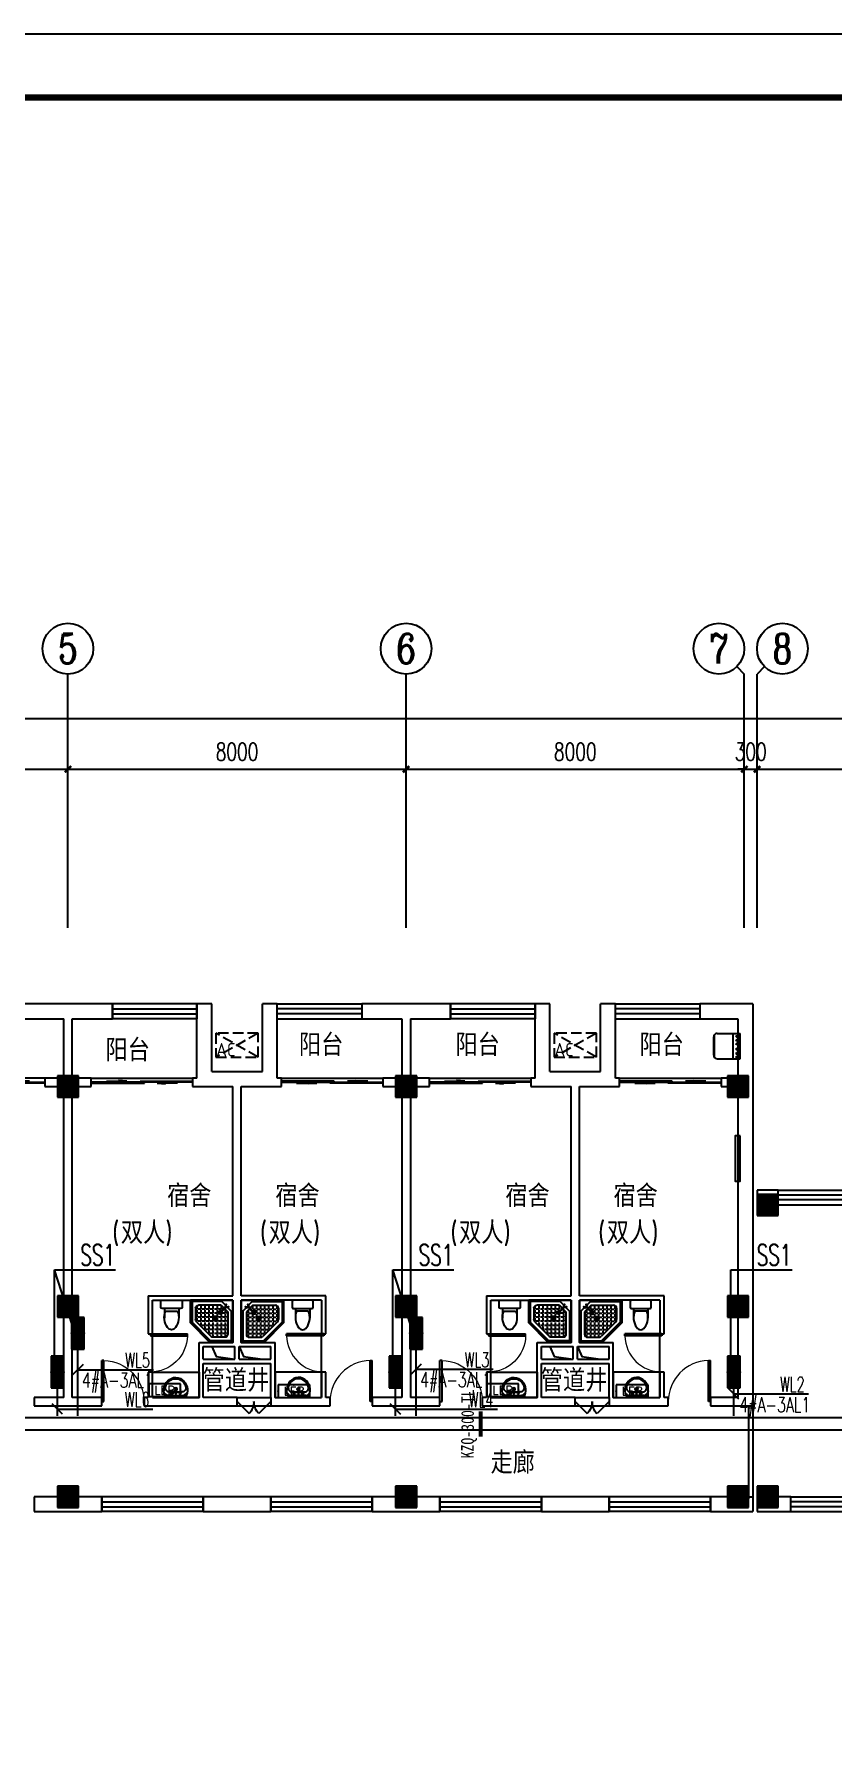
# Model space of a CAD drawing. Extents: x 1725663 to 4653551, y -550461 to 248782.
# Drawn here: x 2091750 to 2110644, y -325020 to -284628 of the extents above; entities that cross this region are included whole.
import ezdxf
from ezdxf.enums import TextEntityAlignment as Align

# ---------------------------------------------------------------- set-up
doc = ezdxf.new("R2010")
doc.units = 0
doc.header["$LTSCALE"] = 1000
doc.linetypes.add('DASH', pattern=[0.35, 0.25, -0.1])
for name, color, linetype in [('0-底图', 7, 'Continuous'), ('A-Fixt', 81, 'Continuous'), ('AXIS', 3, 'Continuous'), ('AXIS_TEXT', 7, 'Continuous'), ('BTTK', 7, 'Continuous'), ('CABLETRAY', 4, 'Continuous'), ('CLAYER', 7, 'Continuous'), ('COLUMN', 255, 'Continuous'), ('DIM-照明', 3, 'Continuous'), ('DIM-箱柜', 7, 'Continuous'), ('DOOR_FIRE', 4, 'Continuous'), ('EQUIP-箱柜', 3, 'Continuous'), ('fur', 253, 'Continuous'), ('PUB_HATCH', 8, 'Continuous'), ('PUB_TEXT', 7, 'Continuous'), ('PUB_TITLE', 4, 'Continuous'), ('TEL_TEXT', 7, 'Continuous'), ('WALL', 2, 'Continuous'), ('WINDOW', 4, 'Continuous'), ('WIRE-照明', 6, 'Continuous'), ('抗震支吊架', 2, 'Continuous'), ('洁具', 213, 'Continuous'), ('空调外机', 211, 'Continuous'), ('配景', 3, 'Continuous')]:
    doc.layers.add(name, color=color, linetype=linetype)
doc.styles.add('_TCH_AXIS', font='COMPLEX', dxfattribs={"bigfont": 'GBCBIG'})
doc.styles.add('_TEL_DIM', font='SIMPLEX', dxfattribs={"width": 0.8, "height": 3.5, "bigfont": 'HZTXT'})
doc.styles.add('A_DIM_T3', font='SIMPLEX', dxfattribs={"width": 0.7, "bigfont": 'HZ'})
doc.styles.add('COMPLEX', font='COMPLEX')
doc.styles.add('HZ(TK)', font='geniso.shx', dxfattribs={"width": 0.9, "bigfont": 'hztxt.shx'})
doc.styles.add('kzcad', font='', dxfattribs={"width": 0.8})
doc.styles.get("Standard").update_dxf_attribs({"font": 'geniso.shx', "bigfont": 'hztxt.shx'})
doc.styles.get('kzcad').set_extended_font_data('SimSun')
doc.dimstyles.new('_TCH_ARCH&&150', dxfattribs={"dimtxt": 420, "dimasz": 150, "dimexe": 375, "dimexo": 450, "dimgap": 202.5, "dimtad": 1, "dimdec": 0, "dimzin": 0, "dimdsep": 46, "dimtxsty": 'A_DIM_T3', "dimblk": 'ARCHTICK', "dimcen": 0.09, "dimclrt": 7, "dimazin": 2, "dimtfac": 1, "dimtdec": 0, "dimtix": 1, "dimtmove": 2, "dimatfit": 3, "dimfxl": 150, "dimtolj": 1, "dimtzin": 0, "dimarcsym": 0})

# ---------------------------------------------------------------- blocks, each defined once
blk = doc.blocks.new('vhtemplate_2020年新竖式图框_A0')
at = {"layer": 'PUB_TITLE', "color": 7}
blk.add_lwpolyline([(0, 0), (1189, 0), (1189, 841), (0, 841)], close=True, dxfattribs=at)
at = {"layer": 'PUB_TITLE', "const_width": 1}
blk.add_lwpolyline([(25, 10), (1179, 10), (1179, 831), (25, 831)], close=True, dxfattribs=at)
at = {"layer": 'BTTK', "color": 4, "style": 'HZ(TK)', "width": 0.9}
for tag, p in [('合作单位', (1144, 743.5)), ('建设单位', (1144, 209.5)), ('工程名称', (1144, 176.5)), ('子项名称', (1154, 160)), ('图纸名称', (1144, 141))]:
    blk.add_attdef(tag, text='', height=3.5, dxfattribs=at).set_placement(p, align=Align.MIDDLE_CENTER)
for tag, p in [('注册证书号', (1156.5, 309.01)), ('注册印章号', (1156.5, 301.01)), ('设计号', (1154, 193)), ('图别', (1137.75, 34)), ('图号', (1170.25, 34)), ('版本号', (1137.75, 26)), ('日期', (1170.25, 26))]:
    blk.add_attdef(tag, text='', height=3.5, dxfattribs=at).set_placement(p, align=Align.MIDDLE)
blk = doc.blocks.new('*X490')
at = {"color": 0}
for p, q in [((-250, 33), (-83, 200)), ((-250, 68), (-118, 200)), ((-250, 104), (-154, 200)), ((-250, 139), (-189, 200)), ((-250, 174), (-224, 200)), ((-247, 0), (-47, 200)), ((-212, 0), (-12, 200)), ((-177, 0), (23, 200)), ((-141, 0), (59, 200)), ((-106, 0), (94, 200)), ((-71, 0), (129, 200)), ((-35, 0), (165, 200)), ((0, 0), (200, 200)), ((35, 0), (235, 200)), ((71, 0), (250, 179)), ((106, 0), (250, 144)), ((141, 0), (250, 109)), ((177, 0), (250, 73)), ((212, 0), (250, 38)), ((247, 0), (250, 3))]:
    blk.add_line(p, q, dxfattribs=at)
blk = doc.blocks.new('$equip$00002943')
for p, q in [((-0.75, 0.6), (-0.75, 0)), ((0.75, 0.6), (-0.75, 0.6)), ((-0.75, 0), (0.75, 0)), ((0.75, 0), (0.75, 0.6))]:
    blk.add_line(p, q)
for points, const_width in [([(-0.75, 0.3), (0.75, 0.3)], 0.6), ([(-0.75, 0.6), (-0.75, 0), (0.75, 0), (0.75, 0.6), (-0.75, 0.6), (-0.75, 0)], 0.02)]:
    blk.add_lwpolyline(points, dxfattribs=dict(const_width=const_width))
for p in [(-0.75, 0.3), (0, 0.6), (0, 0), (0.75, 0.3)]:
    blk.add_point(p)
at = {"xscale": 0.00300000000061118, "yscale": 0.00300000000061118, "zscale": 0.00300000000061118}
blk.add_blockref('*X490', (0, 0), dxfattribs=at)
at = {"color": 7, "style": '_TEL_DIM', "flags": 1}
for tag in ['A', 'REMARK']:
    blk.add_attdef(tag, text='', height=0.00002, dxfattribs=at).set_placement((0, 0), align=Align.MIDDLE_CENTER)
blk = doc.blocks.new('$equip$00002908')
for p, q in [((0.75, 0.6), (-0.75, 0.6)), ((-0.75, 0.6), (-0.75, 0)), ((-0.75, 0), (0.75, 0)), ((0.75, 0), (0.75, 0.6))]:
    blk.add_line(p, q)
at = {"const_width": 0.04}
blk.add_lwpolyline([(-0.75, 0.6), (-0.75, 0), (0.75, 0), (0.75, 0.6), (-0.75, 0.6), (-0.75, 0)], dxfattribs=at)
for p in [(-0.75, 0.3), (0, 0.6), (0, 0), (0.75, 0.3)]:
    blk.add_point(p)
at = {"color": 7, "style": '_TEL_DIM'}
blk.add_attdef('$TEXT$', text='', height=0.4, dxfattribs=at).set_placement((0, 0.3), align=Align.MIDDLE_CENTER)
at = {"color": 7, "style": '_TEL_DIM', "flags": 1}
for tag in ['A', 'REMARK']:
    blk.add_attdef(tag, text='', height=0.00002, dxfattribs=at).set_placement((0, 0), align=Align.MIDDLE_CENTER)
blk = doc.blocks.new('1F平面-CAD导入_dwg_Drawing4_t3_dwg_$plan$00001613-474159-1F-927810-1F')
at = {"layer": '洁具'}
for p, q in [((-200, 170), (-430, 170)), ((-260, -140), (-260, 140)), ((-30, 250), (-170, 250)), ((-200, -170), (-200, -220)), ((-170, -250), (-30, -250))]:
    blk.add_line(p, q, dxfattribs=at)
for points in [[(-200, 220), (-200, 170), (-200, -170), (-430, -170)], [(0, -220), (0, 220)]]:
    blk.add_lwpolyline(points, dxfattribs=at)
for centre, radius, start, end in [((-590, 0), 110, 123.4509, 236.5491), ((-413, -227), 398, 67.4505, 126.6381), ((-170, 220), 30, 90, 180), ((-30, 220), 30, 0, 90), ((-413, 227), 398, 233.3619, 292.5495), ((-170, -220), 30, 180, 270), ((-30, -220), 30, 270, 0)]:
    blk.add_arc(centre, radius, start, end, dxfattribs=at)
blk = doc.blocks.new('$lvtry$00000169')
at = {"color": 0}
for p, q in [((259, -36), (259, 0)), ((36, -259), (0, -259)), ((24, -259), (24, -976)), ((259, -36), (36, -259)), ((36, -259), (36, -964)), ((276, -120), (120, -276)), ((120, -276), (120, -808)), ((120, -309), (147, -309)), ((144, -151), (291, -298)), ((151, -144), (298, -291)), ((173, -309), (173, -239)), ((173, -309), (243, -309)), ((173, -405), (173, -335)), ((183, -213), (205, -213)), ((220, -213), (243, -213)), ((259, -24), (976, -24)), ((259, -36), (964, -36)), ((270, -213), (270, -143)), ((270, -213), (340, -213)), ((270, -263), (270, -239)), ((270, -405), (270, -335)), ((276, -120), (808, -120)), ((334, -309), (340, -309)), ((366, -213), (366, -143)), ((366, -213), (436, -213)), ((366, -309), (366, -239)), ((366, -309), (436, -309)), ((366, -405), (366, -335)), ((462, -213), (462, -143)), ((462, -213), (532, -213)), ((462, -309), (462, -239)), ((462, -309), (532, -309)), ((462, -405), (462, -335)), ((558, -213), (558, -143)), ((558, -213), (628, -213)), ((558, -309), (558, -239)), ((558, -309), (628, -309)), ((558, -405), (558, -335)), ((655, -213), (655, -143)), ((655, -213), (725, -213)), ((655, -309), (655, -239)), ((655, -309), (725, -309)), ((655, -405), (655, -335)), ((751, -213), (751, -143)), ((751, -213), (821, -213)), ((751, -309), (751, -239)), ((751, -309), (821, -309)), ((751, -405), (751, -335)), ((847, -213), (847, -143)), ((847, -213), (880, -213)), ((847, -309), (847, -239)), ((847, -309), (880, -309)), ((847, -405), (847, -335)), ((880, -192), (880, -460)), ((964, -36), (976, -24)), ((964, -36), (964, -525)), ((976, -24), (976, -530)), ((120, -405), (147, -405)), ((120, -501), (147, -501)), ((120, -598), (147, -598)), ((120, -694), (147, -694)), ((120, -790), (147, -790)), ((173, -405), (243, -405)), ((173, -501), (173, -431)), ((173, -501), (243, -501)), ((173, -598), (173, -528)), ((173, -598), (243, -598)), ((173, -694), (173, -624)), ((173, -694), (243, -694)), ((173, -790), (173, -720)), ((173, -790), (243, -790)), ((270, -405), (340, -405)), ((270, -501), (270, -431)), ((270, -501), (340, -501)), ((270, -598), (270, -528)), ((270, -598), (340, -598)), ((270, -694), (270, -624)), ((270, -694), (340, -694)), ((270, -790), (270, -720)), ((270, -790), (340, -790)), ((366, -405), (379, -405)), ((366, -501), (366, -431)), ((366, -501), (436, -501)), ((366, -598), (366, -528)), ((366, -598), (436, -598)), ((366, -694), (366, -624)), ((366, -694), (436, -694)), ((366, -790), (366, -720)), ((366, -790), (436, -790)), ((462, -405), (532, -405)), ((462, -501), (462, -431)), ((462, -501), (532, -501)), ((462, -598), (462, -528)), ((462, -598), (532, -598)), ((462, -694), (462, -624)), ((462, -694), (532, -694)), ((462, -790), (462, -720)), ((462, -790), (532, -790)), ((859, -511), (511, -859)), ((964, -525), (525, -964)), ((976, -530), (530, -976)), ((558, -405), (628, -405)), ((558, -501), (558, -431)), ((558, -501), (628, -501)), ((558, -598), (558, -528)), ((558, -598), (628, -598)), ((558, -694), (558, -624)), ((558, -694), (628, -694)), ((558, -790), (558, -720)), ((558, -790), (580, -790)), ((655, -405), (725, -405)), ((655, -501), (655, -431)), ((655, -501), (725, -501)), ((655, -598), (655, -528)), ((655, -598), (725, -598)), ((655, -694), (655, -624)), ((655, -694), (676, -694)), ((751, -405), (821, -405)), ((751, -501), (751, -431)), ((751, -501), (821, -501)), ((751, -598), (751, -528)), ((751, -598), (773, -598)), ((847, -405), (880, -405)), ((847, -501), (847, -431)), ((847, -501), (867, -501)), ((964, -525), (976, -530)), ((36, -964), (24, -976)), ((24, -976), (530, -976)), ((36, -964), (525, -964)), ((173, -878), (173, -816)), ((192, -880), (460, -880)), ((270, -880), (270, -816)), ((366, -880), (366, -816)), ((462, -880), (462, -816)), ((525, -964), (530, -976))]:
    blk.add_line(p, q, dxfattribs=at)
blk.add_lwpolyline([(0, 0), (0, -1000), (540, -1000), (1000, -540), (1000, 0)], close=True)
for points in [[(0, 0), (0, -1000)], [(0, 0), (1000, 0)], [(1000, 0), (1000, -540)], [(136, -190), (148, -178), (132, -162), (121, -174)], [(190, -136), (178, -148), (162, -132), (174, -121)], [(1000, -540), (540, -1000)], [(0, -1000), (540, -1000)]]:
    blk.add_lwpolyline(points, close=True, dxfattribs=at)
for radius in [43.8, 31.1]:
    blk.add_circle((416, -428), radius, dxfattribs=at)
for centre, radius, start, end in [((296, -296), 40.6, 142.583, 128.4197), ((296, -296), 28.6, 145.828, 125.6599), ((808, -192), 72, 0, 90), ((808, -460), 72, 315, 0), ((192, -808), 72, 180, 270), ((460, -808), 72, 270, 315)]:
    blk.add_arc(centre, radius, start, end, dxfattribs=at)
for p in [(103, -156, 0), (156, -102, 0), (416, -428, 0)]:
    blk.add_point(p, dxfattribs=at)
blk = doc.blocks.new('$lvtry$00000178')
at = {"color": 0}
for p, q in [((-238, 0), (238, 0)), ((-214, -36), (-272, -91)), ((-180, -23), (180, -23)), ((-142, -105), (140, -105)), ((140, -105), (-142, -105)), ((216, -37), (268, -91))]:
    blk.add_line(p, q, dxfattribs=at)
blk.add_lwpolyline([(-104, -430, 0.224698), (110, -425, 0.348046), (269, -79), (239, 0), (-241, 0), (-271, -79, 0.356844)], format="xyb", close=True, dxfattribs=at)
for centre, radius in [((-100, -65), 16.3), ((1, -172), 31.6), ((100, -65), 16.3)]:
    blk.add_circle(centre, radius, dxfattribs=at)
at = {"color": 0, "lineweight": 13}
blk.add_circle((1, -172), 23, dxfattribs=at)
at = {"color": 0}
for centre, radius, start, end in [((-142, -205), 100, 90, 190.5602), ((-1, -179), 243, 190.5602, 349.4398), ((-180, -73), 50, 90, 133.181), ((140, -205), 100, 349.4398, 90), ((180, -73), 50, 44.5607, 90)]:
    blk.add_arc(centre, radius, start, end, dxfattribs=at)
for p in [(0, -65), (1, -172)]:
    blk.add_point(p, dxfattribs=at)
blk = doc.blocks.new('A$C70365C93')
at = {"layer": '洁具'}
blk.add_lwpolyline([(-1900, 2300), (-1900, 1700), (-800, 1700), (-800, 2300)], close=True, dxfattribs=at)
blk.add_blockref('$lvtry$00000178', (-1350, 2280), dxfattribs=at)
at = {"layer": '洁具', "rotation": 180}
blk.add_blockref('$lvtry$00000169', (0, 0), dxfattribs=at)
at = {"layer": '洁具', "extrusion": (0, 0, -1), "xscale": -1, "zscale": -1, "rotation": 90}
blk.add_blockref('1F平面-CAD导入_dwg_Drawing4_t3_dwg_$plan$00001613-474159-1F-927810-1F', (1450, 0), dxfattribs=at)
blk = doc.blocks.new('A$C61295E98')
at = {"color": 3}
for p, q in [((544, 598), (0, 598)), ((0, 598), (0, 0)), ((161, 598), (161, 0)), ((170, 0), (170, 598)), ((603, 572), (603, 26)), ((624, 518), (624, 80)), ((544, 0), (0, 0))]:
    blk.add_line(p, q, dxfattribs=at)
for points in [[(82, 540), (75, 540), (75, 577), (82, 577)], [(82, 453), (75, 453), (75, 490), (82, 490)], [(82, 353), (75, 353), (75, 389), (82, 389)]]:
    blk.add_lwpolyline(points, close=True, dxfattribs=at)
for centre in [(74, 250), (74, 164), (74, 71)]:
    blk.add_circle(centre, 15.7, dxfattribs=at)
for centre, start, end in [((544, 518), 360, 90), ((544, 80), 270, 0)]:
    blk.add_arc(centre, 80, start, end, dxfattribs=at)
blk = doc.blocks.new('A$Cf5a72a1b')
at = {"layer": '空调外机', "linetype": 'DASH'}
for p, q in [((1000, 563), (0, 0)), ((1000, 0), (0, 563))]:
    blk.add_line(p, q, dxfattribs=at)
blk.add_lwpolyline([(1000, 563), (0, 563), (0, 0), (1000, 0)], close=True, dxfattribs=at)
at = {"layer": 'PUB_TEXT'}
blk.add_text('AC', height=315, dxfattribs=at).set_placement((5, 18))
blk = doc.blocks.new('_ArchTick')
at = {"color": 0, "linetype": 'ByBlock', "const_width": 0.4}
blk.add_lwpolyline([(-0.5, -0.5), (0.5, 0.5)], dxfattribs=at)
blk = doc.blocks.new('*D771')
at = {"layer": 'AXIS', "color": 0, "lineweight": -2, "transparency": 16777216}
for p, q in [((1497007, -224171), (1497007, -219296)), ((1604207, -224171), (1604207, -219296)), ((1497007, -219671), (1604207, -219671))]:
    blk.add_line(p, q, dxfattribs=at)
at = {"layer": 'Defpoints', "color": 0, "transparency": 16777216}
for p in [(1604207, -219671), (1497007, -224621), (1604207, -224621)]:
    blk.add_point(p, dxfattribs=at)
at = {"layer": 'AXIS', "color": 0, "lineweight": -2, "transparency": 16777216, "xscale": 150, "yscale": 150, "zscale": 150, "rotation": 180}
blk.add_blockref('_ArchTick', (1497007, -219671), dxfattribs=at)
at = {"layer": 'AXIS', "color": 0, "lineweight": -2, "transparency": 16777216, "xscale": 150, "yscale": 150, "zscale": 150}
blk.add_blockref('_ArchTick', (1604207, -219671), dxfattribs=at)
at = {"layer": 'AXIS', "color": 7, "transparency": 16777216, "insert": (1550607, -219258), "char_height": 420, "attachment_point": 5, "style": 'A_DIM_T3'}
blk.add_mtext('\\A1;107200', dxfattribs=at)
blk = doc.blocks.new('*D776')
at = {"layer": 'AXIS', "color": 0, "lineweight": -2, "transparency": 16777216}
for p, q in [((1521307, -224171), (1521307, -220496)), ((1529307, -224171), (1529307, -220496)), ((1521307, -220871), (1529307, -220871))]:
    blk.add_line(p, q, dxfattribs=at)
at = {"layer": 'Defpoints', "color": 0, "transparency": 16777216}
for p in [(1529307, -220871), (1521307, -224621), (1529307, -224621)]:
    blk.add_point(p, dxfattribs=at)
at = {"layer": 'AXIS', "color": 0, "lineweight": -2, "transparency": 16777216, "xscale": 150, "yscale": 150, "zscale": 150, "rotation": 180}
blk.add_blockref('_ArchTick', (1521307, -220871), dxfattribs=at)
at = {"layer": 'AXIS', "color": 0, "lineweight": -2, "transparency": 16777216, "xscale": 150, "yscale": 150, "zscale": 150}
blk.add_blockref('_ArchTick', (1529307, -220871), dxfattribs=at)
at = {"layer": 'AXIS', "color": 7, "transparency": 16777216, "insert": (1525307, -220458), "char_height": 420, "attachment_point": 5, "style": 'A_DIM_T3'}
blk.add_mtext('\\A1;8000', dxfattribs=at)
blk = doc.blocks.new('*D777')
at = {"layer": 'AXIS', "color": 0, "lineweight": -2, "transparency": 16777216}
for p, q in [((1529307, -224171), (1529307, -220496)), ((1537307, -224171), (1537307, -220496)), ((1529307, -220871), (1537307, -220871))]:
    blk.add_line(p, q, dxfattribs=at)
at = {"layer": 'Defpoints', "color": 0, "transparency": 16777216}
for p in [(1537307, -220871), (1529307, -224621), (1537307, -224621)]:
    blk.add_point(p, dxfattribs=at)
at = {"layer": 'AXIS', "color": 0, "lineweight": -2, "transparency": 16777216, "xscale": 150, "yscale": 150, "zscale": 150, "rotation": 180}
blk.add_blockref('_ArchTick', (1529307, -220871), dxfattribs=at)
at = {"layer": 'AXIS', "color": 0, "lineweight": -2, "transparency": 16777216, "xscale": 150, "yscale": 150, "zscale": 150}
blk.add_blockref('_ArchTick', (1537307, -220871), dxfattribs=at)
at = {"layer": 'AXIS', "color": 7, "transparency": 16777216, "insert": (1533307, -220458), "char_height": 420, "attachment_point": 5, "style": 'A_DIM_T3'}
blk.add_mtext('\\A1;8000', dxfattribs=at)
blk = doc.blocks.new('*D778')
at = {"layer": 'AXIS', "color": 0, "lineweight": -2, "transparency": 16777216}
for p, q in [((1537307, -224171), (1537307, -220496)), ((1545307, -224171), (1545307, -220496)), ((1537307, -220871), (1545307, -220871))]:
    blk.add_line(p, q, dxfattribs=at)
at = {"layer": 'Defpoints', "color": 0, "transparency": 16777216}
for p in [(1545307, -220871), (1537307, -224621), (1545307, -224621)]:
    blk.add_point(p, dxfattribs=at)
at = {"layer": 'AXIS', "color": 0, "lineweight": -2, "transparency": 16777216, "xscale": 150, "yscale": 150, "zscale": 150, "rotation": 180}
blk.add_blockref('_ArchTick', (1537307, -220871), dxfattribs=at)
at = {"layer": 'AXIS', "color": 0, "lineweight": -2, "transparency": 16777216, "xscale": 150, "yscale": 150, "zscale": 150}
blk.add_blockref('_ArchTick', (1545307, -220871), dxfattribs=at)
at = {"layer": 'AXIS', "color": 7, "transparency": 16777216, "insert": (1541307, -220458), "char_height": 420, "attachment_point": 5, "style": 'A_DIM_T3'}
blk.add_mtext('\\A1;8000', dxfattribs=at)
blk = doc.blocks.new('*D779')
at = {"layer": 'AXIS', "color": 0, "lineweight": -2, "transparency": 16777216}
for p, q in [((1545307, -224171), (1545307, -220496)), ((1545607, -224171), (1545607, -220496)), ((1545307, -220871), (1545157, -220871)), ((1545307, -220871), (1545607, -220871)), ((1545607, -220871), (1545757, -220871))]:
    blk.add_line(p, q, dxfattribs=at)
at = {"layer": 'Defpoints', "color": 0, "transparency": 16777216}
for p in [(1545607, -220871), (1545307, -224621), (1545607, -224621)]:
    blk.add_point(p, dxfattribs=at)
at = {"layer": 'AXIS', "color": 0, "lineweight": -2, "transparency": 16777216, "xscale": 150, "yscale": 150, "zscale": 150}
blk.add_blockref('_ArchTick', (1545307, -220871), dxfattribs=at)
at = {"layer": 'AXIS', "color": 0, "lineweight": -2, "transparency": 16777216, "xscale": 150, "yscale": 150, "zscale": 150, "rotation": 180}
blk.add_blockref('_ArchTick', (1545607, -220871), dxfattribs=at)
at = {"layer": 'AXIS', "color": 7, "transparency": 16777216, "insert": (1545457, -220458), "char_height": 420, "attachment_point": 5, "style": 'A_DIM_T3'}
blk.add_mtext('\\A1;300', dxfattribs=at)
blk = doc.blocks.new('*D780')
at = {"layer": 'AXIS', "color": 0, "lineweight": -2, "transparency": 16777216}
for p, q in [((1545607, -224171), (1545607, -220496)), ((1553307, -224171), (1553307, -220496)), ((1545607, -220871), (1553307, -220871))]:
    blk.add_line(p, q, dxfattribs=at)
at = {"layer": 'Defpoints', "color": 0, "transparency": 16777216}
for p in [(1553307, -220871), (1545607, -224621), (1553307, -224621)]:
    blk.add_point(p, dxfattribs=at)
at = {"layer": 'AXIS', "color": 0, "lineweight": -2, "transparency": 16777216, "xscale": 150, "yscale": 150, "zscale": 150, "rotation": 180}
blk.add_blockref('_ArchTick', (1545607, -220871), dxfattribs=at)
at = {"layer": 'AXIS', "color": 0, "lineweight": -2, "transparency": 16777216, "xscale": 150, "yscale": 150, "zscale": 150}
blk.add_blockref('_ArchTick', (1553307, -220871), dxfattribs=at)
at = {"layer": 'AXIS', "color": 7, "transparency": 16777216, "insert": (1549457, -220458), "char_height": 420, "attachment_point": 5, "style": 'A_DIM_T3'}
blk.add_mtext('\\A1;7700', dxfattribs=at)
blk = doc.blocks.new('$WINLIB2D$00000001')
at = {"color": 0}
for points in [[(-0.5, 0.5), (-0.5, -0.5)], [(-0.5, 0.5), (0.5, 0.5)], [(0.5, -0.5), (0.5, 0.5)], [(0.5, 0.1667), (-0.5, 0.1667)], [(0.5, -0.1667), (-0.5, -0.1667)], [(-0.5, -0.5), (0.5, -0.5)]]:
    blk.add_lwpolyline(points, dxfattribs=at)
blk = doc.blocks.new('_AXISO')
blk.add_circle((0, 0), 0.5)
at = {"layer": 'AXIS_TEXT', "style": 'COMPLEX', "width": 1.041667}
blk.add_attdef('A', text='', height=0.56, dxfattribs=at).set_placement((-0.25, -0.28), (0.25, -0.28), align=Align.FIT)
blk = doc.blocks.new('$DorLib2D$00000131')
at = {"color": 0, "linetype": 'Continuous'}
for p, q in [((0.15, 0.125), (0.232, 0.197)), ((0.232, 0.197), (0.232, 0.125)), ((-0.5, 0.125), (-0.5, 0)), ((0.019, 0.125), (-0.5, 0.125)), ((-0.5, 0), (0.019, 0)), ((-0.024, 0), (0.5, 0)), ((-0.024, -0.125), (-0.024, 0)), ((0.019, 0), (0.019, 0.125)), ((0.35, 0.125), (0.15, 0.125)), ((0.5, 0), (0.5, -0.125)), ((-0.35, -0.125), (-0.15, -0.125)), ((-0.232, -0.197), (-0.232, -0.125)), ((-0.15, -0.125), (-0.232, -0.197)), ((0.5, -0.125), (-0.024, -0.125))]:
    blk.add_line(p, q, dxfattribs=at)
blk = doc.blocks.new('$DorLib2D$00000116')
at = {"color": 0}
for p, q in [((-0.5, 0), (-0.146, 0.354)), ((0.5, 0), (0.146, 0.354))]:
    blk.add_line(p, q, dxfattribs=at)
for centre, start, end in [((-0.5, 0), 0, 45), ((0.5, 0), 135, 180)]:
    blk.add_arc(centre, 0.5, start, end, dxfattribs=at)
blk = doc.blocks.new('$DorLib2D$00000001')
for p, q in [((0.45, 0.975), (0.5, 0.975)), ((0.45, 0), (0.45, 0.975)), ((0.5, 0), (0.5, 0.975)), ((0.5, 0), (0.45, 0))]:
    blk.add_line(p, q)
at = {"lineweight": 13}
blk.add_arc((0.475, 0), 0.975, 91.4693, 180, dxfattribs=at)
blk = doc.blocks.new('ugjhk')
at = {"layer": 'PUB_HATCH'}
for points in [[(1529057, -228120.8), (1529057, -228620.8), (1529557, -228620.8), (1529557, -228120.8)], [(1537057, -228120.8), (1537057, -228620.8), (1537557, -228620.8), (1537557, -228120.8)], [(1544907, -228120.8), (1544907, -228620.8), (1545407, -228620.8), (1545407, -228120.8)], [(1545607, -230920.8), (1545607, -231420.8), (1546107, -231420.8), (1546107, -230920.8)], [(1529057, -233320.8), (1529057, -233820.8), (1529557, -233820.8), (1529557, -233320.8)], [(1537057, -233320.8), (1537057, -233820.8), (1537557, -233820.8), (1537557, -233320.8)], [(1544907, -233320.8), (1544907, -233820.8), (1545407, -233820.8), (1545407, -233320.8)], [(1529057, -237820.8), (1529057, -238320.8), (1529557, -238320.8), (1529557, -237820.8)], [(1537057, -237820.8), (1537057, -238320.8), (1537557, -238320.8), (1537557, -237820.8)], [(1544907, -237820.8), (1544907, -238320.8), (1545407, -238320.8), (1545407, -237820.8)], [(1545607, -237820.8), (1545607, -238320.8), (1546107, -238320.8), (1546107, -237820.8)]]:
    blk.add_hatch(color=256, dxfattribs=at).paths.add_polyline_path(points)
for points in [[(1532707, -234520.8), (1532810.6, -234751), (1533257, -234820.8)], [(1533357, -234520.8), (1533460.6, -234751), (1533907, -234820.8)], [(1540707, -234520.8), (1540810.6, -234751), (1541257, -234820.8)], [(1541357, -234520.8), (1541460.6, -234751), (1541907, -234820.8)]]:
    blk.add_lwpolyline(points)
at = {"layer": 'A-Fixt'}
blk.add_lwpolyline([(1545207, -229539.6), (1545090.3, -229539.6), (1545090.3, -230606.1), (1545207, -230606.1)], close=True, dxfattribs=at)
at = {"layer": 'AXIS'}
for p, q in [((1545131.3, -218445.1), (1545307, -218620.8)), ((1545782.7, -218445.1), (1545607, -218620.8)), ((1529307, -224620.8), (1529307, -218620.8)), ((1537307, -224620.8), (1537307, -218620.8)), ((1545307, -224620.8), (1545307, -218620.8)), ((1545607, -224620.8), (1545607, -218620.8))]:
    blk.add_line(p, q, dxfattribs=at)
at = {"layer": 'COLUMN'}
for p, q in [((1529057, -228120.8), (1529057, -228620.8)), ((1529557, -228120.8), (1529057, -228120.8)), ((1529557, -228620.8), (1529557, -228120.8)), ((1537057, -228120.8), (1537057, -228620.8)), ((1537557, -228120.8), (1537057, -228120.8)), ((1537557, -228620.8), (1537557, -228120.8)), ((1544907, -228120.8), (1544907, -228620.8)), ((1545407, -228120.8), (1544907, -228120.8)), ((1545407, -228620.8), (1545407, -228120.8)), ((1529057, -228620.8), (1529557, -228620.8)), ((1537057, -228620.8), (1537557, -228620.8)), ((1544907, -228620.8), (1545407, -228620.8)), ((1545607, -230920.8), (1545607, -231420.8)), ((1546107, -230920.8), (1545607, -230920.8)), ((1546107, -231420.8), (1546107, -230920.8)), ((1545607, -231420.8), (1546107, -231420.8)), ((1529057, -233320.8), (1529057, -233820.8)), ((1529557, -233320.8), (1529057, -233320.8)), ((1529557, -233820.8), (1529557, -233320.8)), ((1537057, -233320.8), (1537057, -233820.8)), ((1537557, -233320.8), (1537057, -233320.8)), ((1537557, -233820.8), (1537557, -233320.8)), ((1544907, -233320.8), (1544907, -233820.8)), ((1545407, -233320.8), (1544907, -233320.8)), ((1545407, -233820.8), (1545407, -233320.8)), ((1529057, -233820.8), (1529557, -233820.8)), ((1537057, -233820.8), (1537557, -233820.8)), ((1544907, -233820.8), (1545407, -233820.8)), ((1529057, -237820.8), (1529057, -238320.8)), ((1529557, -237820.8), (1529057, -237820.8)), ((1529557, -238320.8), (1529557, -237820.8)), ((1537057, -237820.8), (1537057, -238320.8)), ((1537557, -237820.8), (1537057, -237820.8)), ((1537557, -238320.8), (1537557, -237820.8)), ((1544907, -237820.8), (1544907, -238320.8)), ((1545407, -237820.8), (1544907, -237820.8)), ((1545407, -238320.8), (1545407, -237820.8)), ((1545607, -237820.8), (1545607, -238320.8)), ((1546107, -237820.8), (1545607, -237820.8)), ((1546107, -238320.8), (1546107, -237820.8)), ((1529057, -238320.8), (1529557, -238320.8)), ((1537057, -238320.8), (1537557, -238320.8)), ((1544907, -238320.8), (1545407, -238320.8)), ((1545607, -238320.8), (1546107, -238320.8))]:
    blk.add_line(p, q, dxfattribs=at)
at = {"layer": 'DOOR_FIRE'}
for p, q in [((1533307, -235720.8), (1534107, -235720.8)), ((1541307, -235720.8), (1542107, -235720.8)), ((1533307, -235920.8), (1534107, -235920.8)), ((1541307, -235920.8), (1542107, -235920.8))]:
    blk.add_line(p, q, dxfattribs=at)
at = {"layer": 'fur'}
for p, q in [((1545507, -231420.8), (1545507, -238120.8)), ((1545407, -235920.8), (1545407, -238120.8))]:
    blk.add_line(p, q, dxfattribs=at)
at = {"layer": 'WALL'}
for p, q in [((1529307, -226420.8), (1528257, -226420.8)), ((1530357, -226420.8), (1529307, -226420.8)), ((1530357, -226770.8), (1530357, -226420.8)), ((1532707, -226420.8), (1532357, -226420.8)), ((1532357, -226420.8), (1532357, -226770.8)), ((1532707, -228020.8), (1532707, -226420.8)), ((1534257, -226420.8), (1533907, -226420.8)), ((1533907, -228020.8), (1533907, -226420.8)), ((1534257, -226770.8), (1534257, -226420.8)), ((1537307, -226420.8), (1536257, -226420.8)), ((1536257, -226420.8), (1536257, -226770.8)), ((1538357, -226420.8), (1537307, -226420.8)), ((1538357, -226770.8), (1538357, -226420.8)), ((1540707, -226420.8), (1540357, -226420.8)), ((1540357, -226420.8), (1540357, -226770.8)), ((1540707, -228020.8), (1540707, -226420.8)), ((1542257, -226420.8), (1541907, -226420.8)), ((1541907, -228020.8), (1541907, -226420.8)), ((1542257, -226770.8), (1542257, -226420.8)), ((1545507, -226420.8), (1544257, -226420.8)), ((1544257, -226420.8), (1544257, -226770.8)), ((1545507, -226420.8), (1545507, -228220.8)), ((1528257, -226770.8), (1529207, -226770.8)), ((1529207, -228120.8), (1529207, -226770.8)), ((1529407, -226770.8), (1530357, -226770.8)), ((1529407, -228120.8), (1529407, -226770.8)), ((1532357, -228170.8), (1532357, -226770.8)), ((1534257, -228170.8), (1534257, -226770.8)), ((1536257, -226770.8), (1537207, -226770.8)), ((1537207, -226770.8), (1537207, -228120.8)), ((1537407, -226770.8), (1538357, -226770.8)), ((1537407, -226770.8), (1537407, -228120.8)), ((1540357, -228170.8), (1540357, -226770.8)), ((1542257, -228170.8), (1542257, -226770.8)), ((1544257, -226770.8), (1545157, -226770.8)), ((1545157, -226770.8), (1545157, -228120.8)), ((1529057, -228170.8), (1528757, -228170.8)), ((1528757, -228170.8), (1528757, -228370.8)), ((1529857, -228170.8), (1529557, -228170.8)), ((1529857, -228370.8), (1529857, -228170.8)), ((1532357, -228170.8), (1532257, -228170.8)), ((1532257, -228170.8), (1532257, -228370.8)), ((1532707, -228020.8), (1533307, -228020.8)), ((1533307, -228020.8), (1533907, -228020.8)), ((1534357, -228170.8), (1534257, -228170.8)), ((1534357, -228370.8), (1534357, -228170.8)), ((1537057, -228170.8), (1536757, -228170.8)), ((1536757, -228170.8), (1536757, -228370.8)), ((1537857, -228170.8), (1537557, -228170.8)), ((1537857, -228370.8), (1537857, -228170.8)), ((1540357, -228170.8), (1540257, -228170.8)), ((1540257, -228170.8), (1540257, -228370.8)), ((1540707, -228020.8), (1541307, -228020.8)), ((1541307, -228020.8), (1541907, -228020.8)), ((1542357, -228170.8), (1542257, -228170.8)), ((1542357, -228370.8), (1542357, -228170.8)), ((1544907, -228170.8), (1544757, -228170.8)), ((1544757, -228170.8), (1544757, -228370.8)), ((1528757, -228370.8), (1529057, -228370.8)), ((1529557, -228370.8), (1529857, -228370.8)), ((1532257, -228370.8), (1532607, -228370.8)), ((1532607, -228370.8), (1533207, -228370.8)), ((1533207, -233320.8), (1533207, -228370.8)), ((1533407, -228370.8), (1534007, -228370.8)), ((1533407, -233320.8), (1533407, -228370.8)), ((1534007, -228370.8), (1534357, -228370.8)), ((1536757, -228370.8), (1537057, -228370.8)), ((1537557, -228370.8), (1537857, -228370.8)), ((1540257, -228370.8), (1540607, -228370.8)), ((1540607, -228370.8), (1541207, -228370.8)), ((1541207, -233320.8), (1541207, -228370.8)), ((1541407, -228370.8), (1542007, -228370.8)), ((1541407, -233320.8), (1541407, -228370.8)), ((1542007, -228370.8), (1542357, -228370.8)), ((1544757, -228370.8), (1544907, -228370.8)), ((1545507, -228220.8), (1545507, -233470.8)), ((1529207, -233320.8), (1529207, -228620.8)), ((1529407, -233320.8), (1529407, -228620.8)), ((1537207, -228620.8), (1537207, -233320.8)), ((1537407, -228620.8), (1537407, -233320.8)), ((1545157, -228620.8), (1545157, -233320.8)), ((1546107, -230820.8), (1545607, -230820.8)), ((1545607, -230820.8), (1545607, -230920.8)), ((1546107, -230920.8), (1546107, -230820.8)), ((1531207, -233320.8), (1533207, -233320.8)), ((1531207, -233320.8), (1531207, -234220.8)), ((1531307, -233420.8), (1533207, -233420.8)), ((1531307, -234220.8), (1531307, -233420.8)), ((1533207, -234420.8), (1533207, -233420.8)), ((1535407, -233320.8), (1533407, -233320.8)), ((1533407, -234420.8), (1533407, -233420.8)), ((1535307, -233420.8), (1533407, -233420.8)), ((1535307, -233420.8), (1535307, -234220.8)), ((1535407, -234220.8), (1535407, -233320.8)), ((1539207, -233320.8), (1541207, -233320.8)), ((1539207, -233320.8), (1539207, -234220.8)), ((1539307, -233420.8), (1541207, -233420.8)), ((1539307, -234220.8), (1539307, -233420.8)), ((1541207, -234420.8), (1541207, -233420.8)), ((1543407, -233320.8), (1541407, -233320.8)), ((1541407, -234420.8), (1541407, -233420.8)), ((1543307, -233420.8), (1541407, -233420.8)), ((1543307, -233420.8), (1543307, -234220.8)), ((1543407, -234220.8), (1543407, -233320.8)), ((1529207, -235720.8), (1529207, -233820.8)), ((1529407, -235720.8), (1529407, -233820.8)), ((1537207, -233820.8), (1537207, -235720.8)), ((1537407, -233820.8), (1537407, -235720.8)), ((1545157, -233820.8), (1545157, -235720.8)), ((1545507, -233470.8), (1545507, -235920.8)), ((1531207, -234220.8), (1531307, -234220.8)), ((1535307, -234220.8), (1535407, -234220.8)), ((1539207, -234220.8), (1539307, -234220.8)), ((1543307, -234220.8), (1543407, -234220.8)), ((1532407, -234420.8), (1533207, -234420.8)), ((1532407, -234920.8), (1532407, -234420.8)), ((1532507, -234520.8), (1533257, -234520.8)), ((1532507, -234820.8), (1532507, -234520.8)), ((1533257, -234820.8), (1533257, -234520.8)), ((1533357, -234520.8), (1534107, -234520.8)), ((1533357, -234820.8), (1533357, -234520.8)), ((1533407, -234420.8), (1534207, -234420.8)), ((1534107, -234820.8), (1534107, -234520.8)), ((1534207, -234920.8), (1534207, -234420.8)), ((1540407, -234420.8), (1541207, -234420.8)), ((1540407, -234920.8), (1540407, -234420.8)), ((1540507, -234520.8), (1541257, -234520.8)), ((1540507, -234820.8), (1540507, -234520.8)), ((1541257, -234820.8), (1541257, -234520.8)), ((1541357, -234520.8), (1542107, -234520.8)), ((1541357, -234820.8), (1541357, -234520.8)), ((1541407, -234420.8), (1542207, -234420.8)), ((1542107, -234820.8), (1542107, -234520.8)), ((1542207, -234920.8), (1542207, -234420.8)), ((1532407, -235720.8), (1532407, -234920.8)), ((1532507, -234820.8), (1533257, -234820.8)), ((1532507, -234920.8), (1533307, -234920.8)), ((1532507, -235720.8), (1532507, -234920.8)), ((1533307, -234920.8), (1534107, -234920.8)), ((1533357, -234820.8), (1534107, -234820.8)), ((1534107, -235720.8), (1534107, -234920.8)), ((1534207, -235720.8), (1534207, -234920.8)), ((1540407, -235720.8), (1540407, -234920.8)), ((1540507, -234820.8), (1541257, -234820.8)), ((1540507, -234920.8), (1541307, -234920.8)), ((1540507, -235720.8), (1540507, -234920.8)), ((1541307, -234920.8), (1542107, -234920.8)), ((1541357, -234820.8), (1542107, -234820.8)), ((1542107, -235720.8), (1542107, -234920.8)), ((1542207, -235720.8), (1542207, -234920.8)), ((1531307, -235120.8), (1531207, -235120.8)), ((1531207, -235120.8), (1531207, -235720.8)), ((1531307, -235720.8), (1531307, -235120.8)), ((1535407, -235120.8), (1535307, -235120.8)), ((1535307, -235120.8), (1535307, -235720.8)), ((1535407, -235720.8), (1535407, -235120.8)), ((1539307, -235120.8), (1539207, -235120.8)), ((1539207, -235120.8), (1539207, -235720.8)), ((1539307, -235720.8), (1539307, -235120.8)), ((1543407, -235120.8), (1543307, -235120.8)), ((1543307, -235120.8), (1543307, -235720.8)), ((1543407, -235720.8), (1543407, -235120.8)), ((1529207, -235720.8), (1528507, -235720.8)), ((1528507, -235720.8), (1528507, -235920.8)), ((1530107, -235720.8), (1529407, -235720.8)), ((1530107, -235920.8), (1530107, -235720.8)), ((1531207, -235720.8), (1531107, -235720.8)), ((1531107, -235720.8), (1531107, -235920.8)), ((1531307, -235720.8), (1532407, -235720.8)), ((1533307, -235720.8), (1532507, -235720.8)), ((1533307, -235920.8), (1533307, -235720.8)), ((1534107, -235720.8), (1534107, -235920.8)), ((1534207, -235720.8), (1535307, -235720.8)), ((1535507, -235720.8), (1535407, -235720.8)), ((1535507, -235920.8), (1535507, -235720.8)), ((1537207, -235720.8), (1536507, -235720.8)), ((1536507, -235720.8), (1536507, -235920.8)), ((1538107, -235720.8), (1537407, -235720.8)), ((1538107, -235920.8), (1538107, -235720.8)), ((1539207, -235720.8), (1539107, -235720.8)), ((1539107, -235720.8), (1539107, -235920.8)), ((1539307, -235720.8), (1540407, -235720.8)), ((1541307, -235720.8), (1540507, -235720.8)), ((1541307, -235920.8), (1541307, -235720.8)), ((1542107, -235720.8), (1542107, -235920.8)), ((1542207, -235720.8), (1543307, -235720.8)), ((1543507, -235720.8), (1543407, -235720.8)), ((1543507, -235920.8), (1543507, -235720.8)), ((1545157, -235720.8), (1544507, -235720.8)), ((1544507, -235720.8), (1544507, -235920.8)), ((1528507, -235920.8), (1529307, -235920.8)), ((1529307, -235920.8), (1530107, -235920.8)), ((1531107, -235920.8), (1531207, -235920.8)), ((1531207, -235920.8), (1532407, -235920.8)), ((1532407, -235920.8), (1533307, -235920.8)), ((1534107, -235920.8), (1534207, -235920.8)), ((1534207, -235920.8), (1535407, -235920.8)), ((1535407, -235920.8), (1535507, -235920.8)), ((1536507, -235920.8), (1537307, -235920.8)), ((1537307, -235920.8), (1538107, -235920.8)), ((1539107, -235920.8), (1539207, -235920.8)), ((1539207, -235920.8), (1540407, -235920.8)), ((1540407, -235920.8), (1541307, -235920.8)), ((1542107, -235920.8), (1542207, -235920.8)), ((1542207, -235920.8), (1543407, -235920.8)), ((1543407, -235920.8), (1543507, -235920.8)), ((1544507, -235920.8), (1545507, -235920.8)), ((1529057, -238070.8), (1528507, -238070.8)), ((1528507, -238070.8), (1528507, -238420.8)), ((1530107, -238070.8), (1529557, -238070.8)), ((1530107, -238420.8), (1530107, -238070.8)), ((1534107, -238070.8), (1532507, -238070.8)), ((1532507, -238070.8), (1532507, -238420.8)), ((1534107, -238420.8), (1534107, -238070.8)), ((1537057, -238070.8), (1536507, -238070.8)), ((1536507, -238070.8), (1536507, -238420.8)), ((1538107, -238070.8), (1537557, -238070.8)), ((1538107, -238420.8), (1538107, -238070.8)), ((1542107, -238070.8), (1540507, -238070.8)), ((1540507, -238070.8), (1540507, -238420.8)), ((1542107, -238420.8), (1542107, -238070.8)), ((1544907, -238070.8), (1544507, -238070.8)), ((1544507, -238070.8), (1544507, -238420.8)), ((1545407, -238070.8), (1545507, -238070.8)), ((1545507, -238070.8), (1545507, -238420.8)), ((1546407, -238070.8), (1546107, -238070.8)), ((1546407, -238420.8), (1546407, -238070.8)), ((1528507, -238420.8), (1529307, -238420.8)), ((1529307, -238420.8), (1530107, -238420.8)), ((1532507, -238420.8), (1534107, -238420.8)), ((1536507, -238420.8), (1537307, -238420.8)), ((1537307, -238420.8), (1538107, -238420.8)), ((1540507, -238420.8), (1542107, -238420.8)), ((1544507, -238420.8), (1545157, -238420.8)), ((1545157, -238420.8), (1545507, -238420.8)), ((1545607, -238320.8), (1545607, -238420.8)), ((1545607, -238420.8), (1546407, -238420.8))]:
    blk.add_line(p, q, dxfattribs=at)
at = {"layer": 'WINDOW'}
for p, q in [((1528757, -228170.8), (1526357, -228170.8)), ((1529857, -228170.8), (1532257, -228170.8)), ((1534357, -228170.8), (1536757, -228170.8)), ((1537857, -228170.8), (1540257, -228170.8)), ((1542357, -228170.8), (1544757, -228170.8)), ((1531307, -235120.8), (1531307, -234220.8)), ((1535307, -235120.8), (1535307, -234220.8)), ((1539307, -235120.8), (1539307, -234220.8)), ((1543307, -235120.8), (1543307, -234220.8))]:
    blk.add_line(p, q, dxfattribs=at)
for p in [(1532807.5, -227677), (1540807.5, -227677)]:
    blk.add_blockref('A$Cf5a72a1b', p)
at = {"xscale": -1, "rotation": 180}
for p in [(1533207, -233420.8), (1541207, -233420.8)]:
    blk.add_blockref('A$C70365C93', p, dxfattribs=at)
at = {"rotation": 180}
for p in [(1533407, -233420.8), (1541407, -233420.8)]:
    blk.add_blockref('A$C70365C93', p, dxfattribs=at)
at = {"layer": 'AXIS'}
ref = blk.add_blockref('_AXISO', (1529307, -218020.8), dxfattribs=dict(at, xscale=1200, yscale=1200, zscale=1200))
ref.add_attrib('A', '5', dxfattribs={"layer": 'AXIS_TEXT', "height": 698.9, "style": '_TCH_AXIS'}).set_placement((1529074, -218370.3), (1529540, -218370.3), align=Align.FIT)
ref = blk.add_blockref('_AXISO', (1537307, -218020.8), dxfattribs=dict(at, xscale=1200, yscale=1200, zscale=1200))
ref.add_attrib('A', '6', dxfattribs={"layer": 'AXIS_TEXT', "height": 698.9, "style": '_TCH_AXIS'}).set_placement((1537074, -218370.3), (1537540, -218370.3), align=Align.FIT)
ref = blk.add_blockref('_AXISO', (1544707, -218020.8), dxfattribs=dict(at, xscale=1200, yscale=1200, zscale=1200))
ref.add_attrib('A', '7', dxfattribs={"layer": 'AXIS_TEXT', "height": 698.9, "style": '_TCH_AXIS'}).set_placement((1544474, -218370.3), (1544940, -218370.3), align=Align.FIT)
ref = blk.add_blockref('_AXISO', (1546207, -218020.8), dxfattribs=dict(at, xscale=1200, yscale=1200, zscale=1200))
ref.add_attrib('A', '8', dxfattribs={"layer": 'AXIS_TEXT', "height": 698.9, "style": '_TCH_AXIS'}).set_placement((1545974, -218370.3), (1546440, -218370.3), align=Align.FIT)
at = {"layer": 'DOOR_FIRE', "xscale": 800, "yscale": -800, "zscale": 200}
for p in [(1533707, -235820.8), (1541707, -235820.8)]:
    blk.add_blockref('$DorLib2D$00000116', p, dxfattribs=at)
at = {"layer": 'WINDOW'}
for name, p, xscale, yscale, zscale in [('$WINLIB2D$00000001', (1531357, -226595.8), -2000, -350, -2000), ('$WINLIB2D$00000001', (1535257, -226595.8), 2000, -350, 2000), ('$WINLIB2D$00000001', (1539357, -226595.8), -2000, -350, -2000), ('$WINLIB2D$00000001', (1543257, -226595.8), 2000, -350, 2000), ('$DorLib2D$00000131', (1531057, -228270.8), -2400, 200, -2400), ('$DorLib2D$00000131', (1535557, -228270.8), 2400, 200, 2400), ('$DorLib2D$00000131', (1539057, -228270.8), -2400, 200, -2400), ('$DorLib2D$00000131', (1543557, -228270.8), 2400, 200, 2400), ('$WINLIB2D$00000001', (1549582, -230995.8), 6950.000000001397, -350, 6950.000000001397), ('$DorLib2D$00000001', (1530607, -235820.8), -1000, 1000, -1000), ('$DorLib2D$00000001', (1536007, -235820.8), 1000, 1000, 1000), ('$DorLib2D$00000001', (1538607, -235820.8), -1000, 1000, -1000), ('$DorLib2D$00000001', (1544007, -235820.8), 1000, 1000, 1000), ('$WINLIB2D$00000001', (1547607, -238245.8), 2400, -350, 2400)]:
    blk.add_blockref(name, p, dxfattribs=dict(at, xscale=xscale, yscale=yscale, zscale=zscale))
for name, p, xscale, yscale, zscale, rotation in [('$DorLib2D$00000131', (1527557, -228270.8), -2400, -200, -2400, 180), ('$DorLib2D$00000001', (1531257, -234670.8), 900, -900, 900, 90), ('$DorLib2D$00000001', (1535357, -234670.8), 900, 900, 900, 90), ('$DorLib2D$00000001', (1539257, -234670.8), 900, -900, 900, 90), ('$DorLib2D$00000001', (1543357, -234670.8), 900, 900, 900, 90), ('$WINLIB2D$00000001', (1531307, -238245.8), -2400, -350, -2400, 359.9999999999807), ('$WINLIB2D$00000001', (1535307, -238245.8), -2400, -350, -2400, 359.9999999999807), ('$WINLIB2D$00000001', (1539307, -238245.8), -2400, -350, -2400, 359.9999999999808), ('$WINLIB2D$00000001', (1543307, -238245.8), -2400, -350, -2400, 359.9999999999808)]:
    blk.add_blockref(name, p, dxfattribs=dict(at, xscale=xscale, yscale=yscale, zscale=zscale, rotation=rotation))
at = {"layer": '配景', "color": 252, "rotation": 180}
blk.add_blockref('A$C61295E98', (1545207, -227115.7), dxfattribs=at)
at = {"layer": 'CLAYER'}
for p in [(1532492.3, -235583.8), (1540492.3, -235583.8)]:
    blk.add_text('管道井', height=525, dxfattribs=at).set_placement(p)
at = {"layer": 'PUB_TEXT'}
for s, p in [('阳台', (1530195.2, -227774.9)), ('阳台', (1534770.9, -227652.7)), ('阳台', (1538474.8, -227652.7)), ('阳台', (1542828.1, -227652.7)), ('宿舍', (1531652.3, -231220.5)), ('宿舍', (1534211.1, -231220.5)), ('宿舍', (1539652.3, -231220.5)), ('宿舍', (1542211.1, -231220.5)), ('(', (1530348.8, -232092.6)), ('双人', (1530558.8, -232092.6)), (')', (1531608.8, -232092.6)), ('(', (1533844, -232092.6)), ('双人', (1534054, -232092.6)), (')', (1535104, -232092.6)), ('(', (1538348.8, -232092.6)), ('双人', (1538558.8, -232092.6)), (')', (1539608.8, -232092.6)), ('(', (1541844, -232092.6)), ('双人', (1542054, -232092.6)), (')', (1543104, -232092.6)), ('走廊', (1539303, -237525.8))]:
    blk.add_text(s, height=525, dxfattribs=at).set_placement(p)
at = {"layer": 'AXIS'}
for p1, p2, distance, picture, middle in [((1497007, -224620.8), (1604207, -224620.8), 4950, '*D771', (1550607, -219258.3)), ((1521307, -224620.8), (1529307, -224620.8), 3750, '*D776', (1525307, -220458.3)), ((1529307, -224620.8), (1537307, -224620.8), 3750, '*D777', (1533307, -220458.3)), ((1537307, -224620.8), (1545307, -224620.8), 3750, '*D778', (1541307, -220458.3)), ((1545307, -224620.8), (1545607, -224620.8), 3750, '*D779', (1545457, -220458.3)), ((1545607, -224620.8), (1553307, -224620.8), 3750, '*D780', (1549457, -220458.3))]:
    dim = blk.add_aligned_dim(p1=p1, p2=p2, distance=distance, dimstyle='_TCH_ARCH&&150', dxfattribs=at)
    dim.commit()
    dim.dimension.update_dxf_attribs({"geometry": picture, "text_midpoint": middle})

msp = doc.modelspace()

# ---------------------------------------------------------------- linework, layer by layer
at = {"layer": 'CABLETRAY'}
for p, q in [((2069691, -317331), (2156280, -317331)), ((2069691, -317331), (2156280, -317331)), ((2156280, -317631), (2069691, -317631)), ((2156280, -317631), (2069691, -317631))]:
    msp.add_line(p, q, dxfattribs=at)
at = {"layer": 'DIM-照明'}
for p, q in [((2092907, -316077), (2092660, -316324)), ((2092907, -316077), (2092660, -316324)), ((2100907, -316066), (2100660, -316314)), ((2100907, -316066), (2100660, -316314)), ((2108424, -316894), (2108176, -316647)), ((2108424, -316894), (2108176, -316647)), ((2092424, -317254), (2092176, -317006)), ((2092424, -317254), (2092176, -317006)), ((2100424, -317257), (2100176, -317010)), ((2100424, -317257), (2100176, -317010))]:
    msp.add_line(p, q, dxfattribs=at)
for points in [[(2092784, -316200), (2093815, -316200)], [(2092784, -316200), (2093815, -316200)], [(2093815, -316200), (2094577, -316200)], [(2093815, -316200), (2094577, -316200)], [(2100784, -316190), (2101846, -316190)], [(2100784, -316190), (2101846, -316190)], [(2101846, -316190), (2102608, -316190)], [(2101846, -316190), (2102608, -316190)], [(2108300, -316771), (2109909, -316771)], [(2108300, -316771), (2109909, -316771)], [(2109909, -316771), (2110066, -316771)], [(2109909, -316771), (2110066, -316771)], [(2092300, -317130), (2093807, -317130)], [(2092300, -317130), (2093807, -317130)], [(2093807, -317130), (2094558, -317130)], [(2093807, -317130), (2094558, -317130)], [(2100300, -317134), (2101941, -317134)], [(2100300, -317134), (2101941, -317134)], [(2101941, -317134), (2102714, -317134)], [(2101941, -317134), (2102714, -317134)]]:
    msp.add_lwpolyline(points, dxfattribs=at)
at = {"layer": 'DIM-箱柜'}
for p, q in [((2092234, -315879), (2092234, -313839)), ((2092650, -315129), (2092234, -313839)), ((2092234, -313839), (2093678, -313839)), ((2092234, -315879), (2092234, -313839)), ((2092650, -315129), (2092234, -313839)), ((2092234, -313839), (2093678, -313839)), ((2100234, -315879), (2100234, -313839)), ((2100650, -315129), (2100234, -313839)), ((2100234, -313839), (2101678, -313839)), ((2100234, -315879), (2100234, -313839)), ((2100650, -315129), (2100234, -313839)), ((2100234, -313839), (2101678, -313839)), ((2108234, -315879), (2108234, -313839)), ((2108234, -315879), (2108234, -313839)), ((2108234, -313839), (2109678, -313839)), ((2108234, -315879), (2108234, -313839)), ((2108234, -315879), (2108234, -313839)), ((2108234, -313839), (2109678, -313839))]:
    msp.add_line(p, q, dxfattribs=at)
at = {"layer": 'WIRE-照明'}
for p, q in [((2092784, -317293), (2092784, -315712)), ((2100784, -317293), (2100784, -315712)), ((2092300, -317293), (2092300, -316629)), ((2100300, -317293), (2100300, -316629)), ((2108300, -317293), (2108300, -316629))]:
    msp.add_line(p, q, dxfattribs=at)
at = {"layer": '抗震支吊架', "color": 2, "const_width": 100}
msp.add_lwpolyline([(2102312, -317781), (2102312, -317181)], dxfattribs=at)

# ---------------------------------------------------------------- block references
at = {"layer": '0-底图', "xscale": 150, "yscale": 150, "zscale": 150}
msp.add_blockref('vhtemplate_2020年新竖式图框_A0', (2031892, -410778), dxfattribs=at)
at = {"layer": '0-底图'}
msp.add_blockref('ugjhk', (563243, -81133), dxfattribs=at)
at = {"layer": 'EQUIP-箱柜', "xscale": 500, "yscale": 500, "zscale": 500}
for p, rotation in [((2092634, -315337), 270), ((2100634, -315337), 270), ((2092450, -316254), 90), ((2100450, -316254), 90), ((2108450, -316254), 90)]:
    msp.add_blockref('$equip$00002943', p, dxfattribs=dict(at, rotation=rotation))
for p in [(2094835, -316834), (2097897, -316854), (2102835, -316834), (2105897, -316854)]:
    msp.add_blockref('$equip$00002908', p, dxfattribs=at).add_auto_attribs({'$TEXT$': 'LEB'})

# ---------------------------------------------------------------- texts
at = {"layer": 'DIM-照明', "color": 7, "style": '_TEL_DIM', "width": 0.64}
for s, p in [('WL5', (2093903, -316150)), ('WL5', (2093903, -316150)), ('WL3', (2101934, -316140)), ('WL3', (2101934, -316140)), ('WL2', (2109392, -316721)), ('WL2', (2109392, -316721)), ('WL6', (2093894, -317080)), ('WL6', (2093894, -317080)), ('WL4', (2102029, -317084)), ('WL4', (2102029, -317084))]:
    msp.add_text(s, height=350, dxfattribs=at).set_placement(p)
at = {"layer": 'DIM-箱柜', "color": 7, "style": '_TEL_DIM', "width": 0.64}
for p in [(2092842, -313739), (2092842, -313739), (2100842, -313739), (2100842, -313739), (2108842, -313739), (2108842, -313739)]:
    msp.add_text('SS1', height=500, dxfattribs=at).set_placement(p)
at = {"layer": 'TEL_TEXT', "style": '_TEL_DIM', "width": 0.7}
for p in [(2092880, -316621), (2100880, -316611), (2108431, -317202, 0)]:
    msp.add_text('4#A-3AL1', height=350, dxfattribs=at).set_placement(p)
at = {"layer": '抗震支吊架', "color": 2, "style": 'kzcad', "width": 0.8}
msp.add_text('KZQ-300-TL', height=300, rotation=89.8854, dxfattribs=at).set_placement((2102152, -317481), align=Align.CENTER)

doc.saveas('drawing.dxf')
